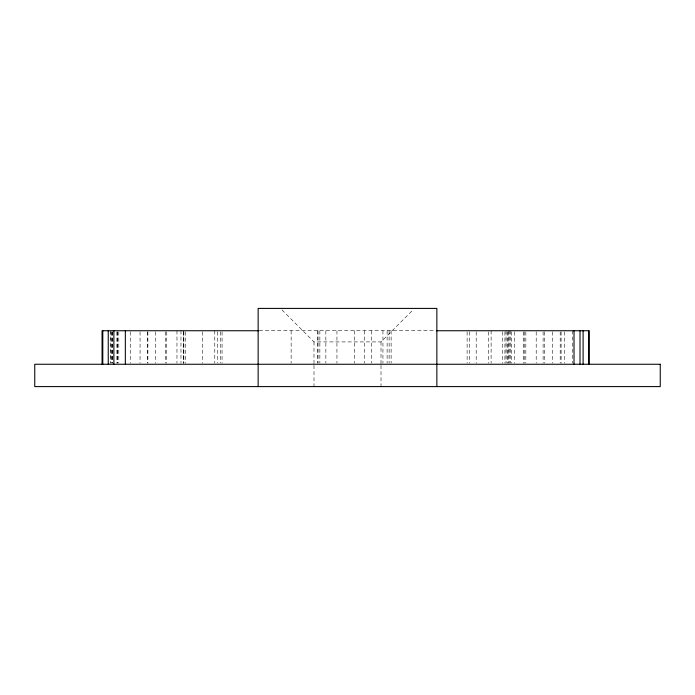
<?xml version="1.0" encoding="UTF-8"?>
<svg xmlns="http://www.w3.org/2000/svg" width="695" height="695" viewBox="0 0 695 695"><rect width="100%" height="100%" fill="white"/><g stroke="black" fill="none" stroke-linecap="round" stroke-linejoin="round"><path stroke-width="0.52" stroke-dasharray="3.48 2.61" d="M282.005 309.927L313.992 341.914L381.008 341.914L412.995 309.927M259.226 330.742L435.782 330.742M572.376 330.742L572.376 363.172M564.514 331.828L564.514 363.172M561.108 331.828L561.108 363.172M560.196 331.828L560.196 363.172M552.742 331.828L552.742 363.172M544.559 331.828L544.559 363.172M543.108 331.828L543.108 363.172M536.201 331.828L536.201 363.172M525.837 331.828L525.837 363.172M524.204 331.828L524.204 363.172M523.656 331.828L523.656 363.172M514.387 331.828L514.387 363.172M511.659 331.828L511.659 363.172M510.747 330.742L510.747 363.172M509.296 330.742L509.296 363.172M508.201 330.742L508.201 363.172M508.019 331.828L508.019 363.172M507.107 331.828L507.107 363.172M506.021 330.742L506.021 363.172M504.926 331.828L504.926 363.172M502.746 331.828L502.746 363.172M491.113 330.742L491.113 363.172M488.568 331.828L488.568 363.172M476.205 331.828L476.205 363.172M469.299 331.828L469.299 363.172M467.118 331.828L467.118 363.172M391.12 330.742L391.12 363.172M389.122 330.742L389.122 363.172M387.124 330.742L387.124 363.172M382.945 330.742L382.945 363.172M381.008 341.914L381.008 364.258M381.008 365.318L381.008 386.594M371.669 330.742L371.669 363.172M364.58 330.742L364.58 363.172M354.398 330.742L354.398 363.172M336.945 330.742L336.945 363.172M325.859 330.742L325.859 363.172M319.856 330.742L319.856 363.172M318.041 330.742L318.041 363.172M317.311 330.742L317.311 363.172M313.992 341.914L313.992 364.258M313.992 365.318L313.992 386.594M291.136 330.742L291.136 363.172M222.053 331.828L222.053 363.172M220.602 331.828L220.602 363.172M217.691 331.828L217.691 363.172M214.781 330.742L214.781 363.172M202.601 331.828L202.601 363.172M185.33 331.828L185.33 363.172M183.871 331.828L183.871 363.172M183.515 330.742L183.515 363.172M183.332 331.828L183.332 363.172M180.969 330.742L180.969 363.172M176.964 330.742L176.964 363.172M166.244 331.828L166.244 363.172M165.514 331.828L165.514 363.172M155.333 331.828L155.333 363.172M147.879 331.828L147.879 363.172M147.514 331.828L147.514 363.172M140.06 331.828L140.06 363.172M130.243 331.828L130.243 363.172M118.793 331.828L118.793 363.172M117.516 331.828L117.516 363.172M117.151 331.828L117.151 363.172M116.977 331.828L116.977 363.172M112.425 331.828L112.425 363.172M112.242 331.828L112.242 363.172M111.704 331.828L111.704 363.172M110.974 331.828L110.974 363.172M110.427 330.742L110.427 363.172"/><path stroke-width="1.04" d="M258.714 330.742L102.069 330.742L102.069 364.258M436.364 330.742L589.282 330.742L589.282 364.258M588.552 330.742L588.552 364.258M583.105 330.742L583.105 364.258M580.012 330.742L580.012 364.258M574.009 330.742L574.009 364.258M436.86 386.594L436.86 308.406L258.14 308.406L258.14 386.594M125.335 330.742L125.335 364.258M113.884 330.742L113.884 364.258M108.246 330.742L108.246 364.258M102.79 330.742L102.79 364.258M660.25 364.258L34.75 364.258L34.75 386.594L660.25 386.594L660.25 364.258"/></g></svg>
